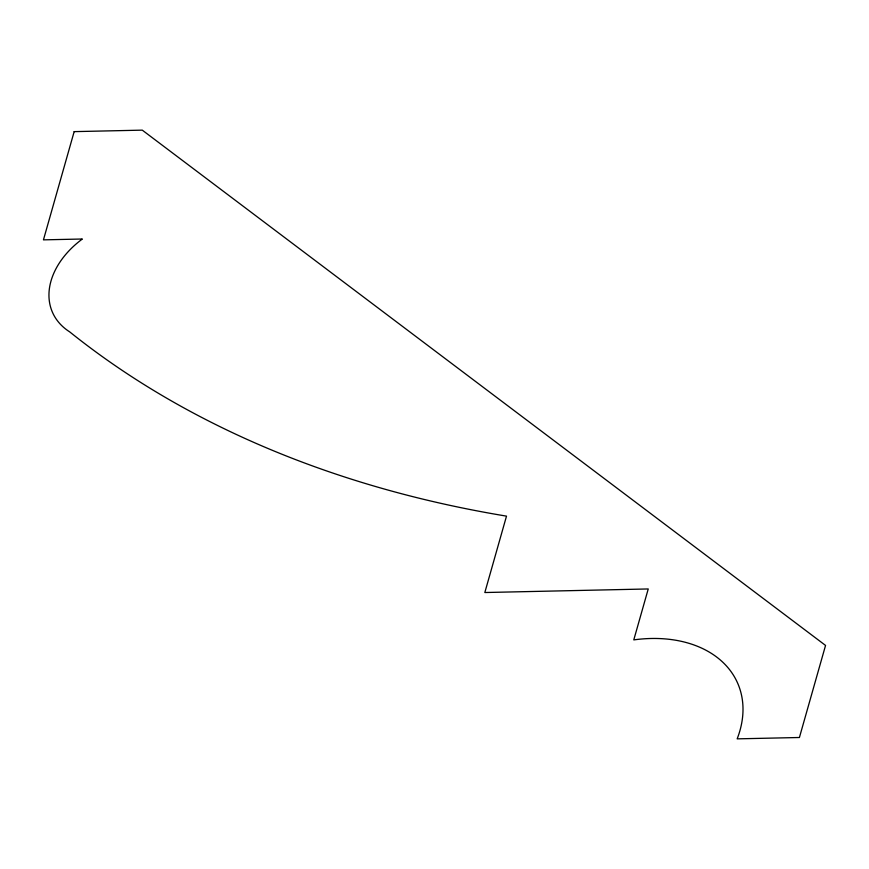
<?xml version="1.0" encoding="UTF-8"?>
<svg xmlns="http://www.w3.org/2000/svg" width="869" height="869" viewBox="0 0 869 869"><rect width="100%" height="100%" fill="white"/><g stroke="black" fill="none" stroke-linecap="round" stroke-linejoin="round"><path stroke-width="1.3" d="M74.169 131.632L43.45 239.855L82.359 239.008A81.523 57.745 -23.9 0 0 69.661 331.849A1253.554 887.944 -23.9 0 0 506.508 516.132L484.826 592.528L648.241 588.954L633.783 639.888A124.006 87.834 -23.9 0 1 737.162 738.856L799.415 737.499L825.55 645.428L142.277 130.144L74.169 131.632"/></g></svg>
